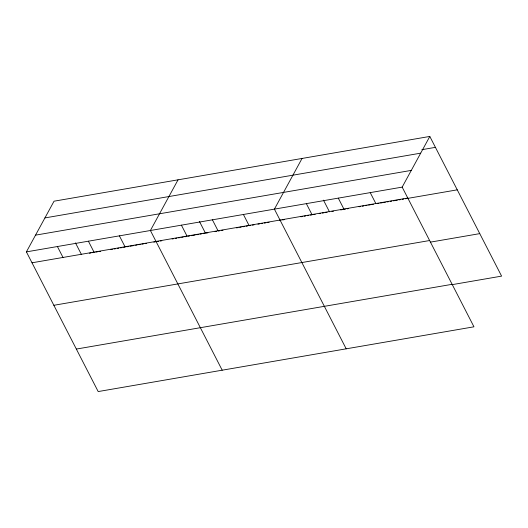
<?xml version="1.0" encoding="UTF-8"?>
<svg xmlns="http://www.w3.org/2000/svg" width="528" height="528" viewBox="0 0 528 528"><rect width="100%" height="100%" fill="white"/><g stroke="black" fill="none" stroke-linecap="round" stroke-linejoin="round"><path stroke-width="0.79" d="M429.812 136.435L402.171 187.117L473.959 326.806L98.188 391.565L26.4 251.876L54.041 201.194L429.812 136.435L501.6 276.124L452.093 284.658M178.042 179.824L150.401 230.505L222.196 370.194M302.049 158.453L274.408 209.134L346.196 348.823M421.846 149.688L435.422 147.352M44.92 217.919L420.691 153.16M35.521 235.151L411.292 170.392M26.4 251.876L402.171 187.117M32.01 262.792L407.781 198.033M89.437 253.235L91.027 252.958M92.618 252.688L94.208 252.41M95.799 252.14L97.39 251.863M98.98 251.585L100.564 251.315M110.9 249.533L112.49 249.262M114.081 248.985L115.672 248.714M117.262 248.437L118.853 248.167M120.437 247.889L122.027 247.619M123.618 247.342L125.209 247.071M126.799 246.794L128.39 246.523M129.98 246.246L133.954 245.56M135.544 245.289L137.135 245.012M138.725 244.741L140.309 244.464M141.9 244.193L143.491 243.916M145.081 243.646L146.672 243.368M153.826 242.134L155.417 241.864M157.007 241.586L158.598 241.316M160.182 241.039L161.773 240.768M172.108 238.986L173.699 238.709M175.289 238.438L176.88 238.161M178.464 237.89L180.055 237.613M181.645 237.343L183.236 237.065M184.826 236.795L186.417 236.518M188.008 236.247L189.598 235.97M191.189 235.699L195.162 235.013M196.753 234.742L198.337 234.465M199.927 234.194L201.518 233.917M203.108 233.647L204.699 233.369M206.29 233.092L207.88 232.822M215.035 231.587L216.625 231.317M218.209 231.04L219.8 230.769M221.39 230.492L222.981 230.221M236.498 227.891L238.082 227.614M239.672 227.344L241.263 227.066M242.854 226.796L244.444 226.519M246.035 226.248L247.625 225.971M249.216 225.7L250.8 225.423M252.391 225.152L253.981 224.875M257.954 224.189L259.545 223.918M261.136 223.641L262.726 223.37M264.317 223.093L265.907 222.823M267.498 222.545L269.089 222.275M279.418 220.493L281.008 220.216M282.599 219.945L284.189 219.668M300.881 216.797L302.471 216.52M304.062 216.249L305.653 215.972M307.243 215.701L308.827 215.424M310.418 215.147L312.008 214.876M313.599 214.599L315.19 214.328M319.163 213.642L320.753 213.371M322.344 213.094L323.935 212.824M325.525 212.546L327.116 212.276M331.894 211.451L333.491 211.174M340.679 209.933L342.276 209.662M343.873 209.385L345.47 209.108M347.068 208.837L348.665 208.56M359.04 206.771L360.637 206.494M362.234 206.224L363.832 205.946M365.429 205.669L367.026 205.392M368.623 205.121L370.22 204.844M371.818 204.567L373.415 204.296M377.408 203.603L379.005 203.333M380.602 203.056L382.199 202.778M383.797 202.508L385.394 202.231M386.991 201.953L388.588 201.676M390.185 201.406L391.783 201.128M393.38 200.851L397.373 200.165M398.97 199.888L400.567 199.617M402.164 199.34L403.762 199.063M405.359 198.792L457.261 189.842M53.849 305.29L429.62 240.53M430.254 242.161L479.761 233.627M76.349 349.067L452.12 284.315M370.227 192.621L375.837 203.537M338.29 198.125L343.9 209.042M323.473 200.138L329.498 211.86M306.346 203.63L311.956 214.546M243.408 214.48L249.018 225.397M212.408 219.82L218.018 230.736M199.472 221.509L205.491 233.231M181.408 225.166L187.011 236.082M119.401 235.851L125.011 246.761M88.4 241.19L94.01 252.107M75.464 242.88L81.49 254.602M57.4 246.536L63.01 257.446"/></g></svg>
